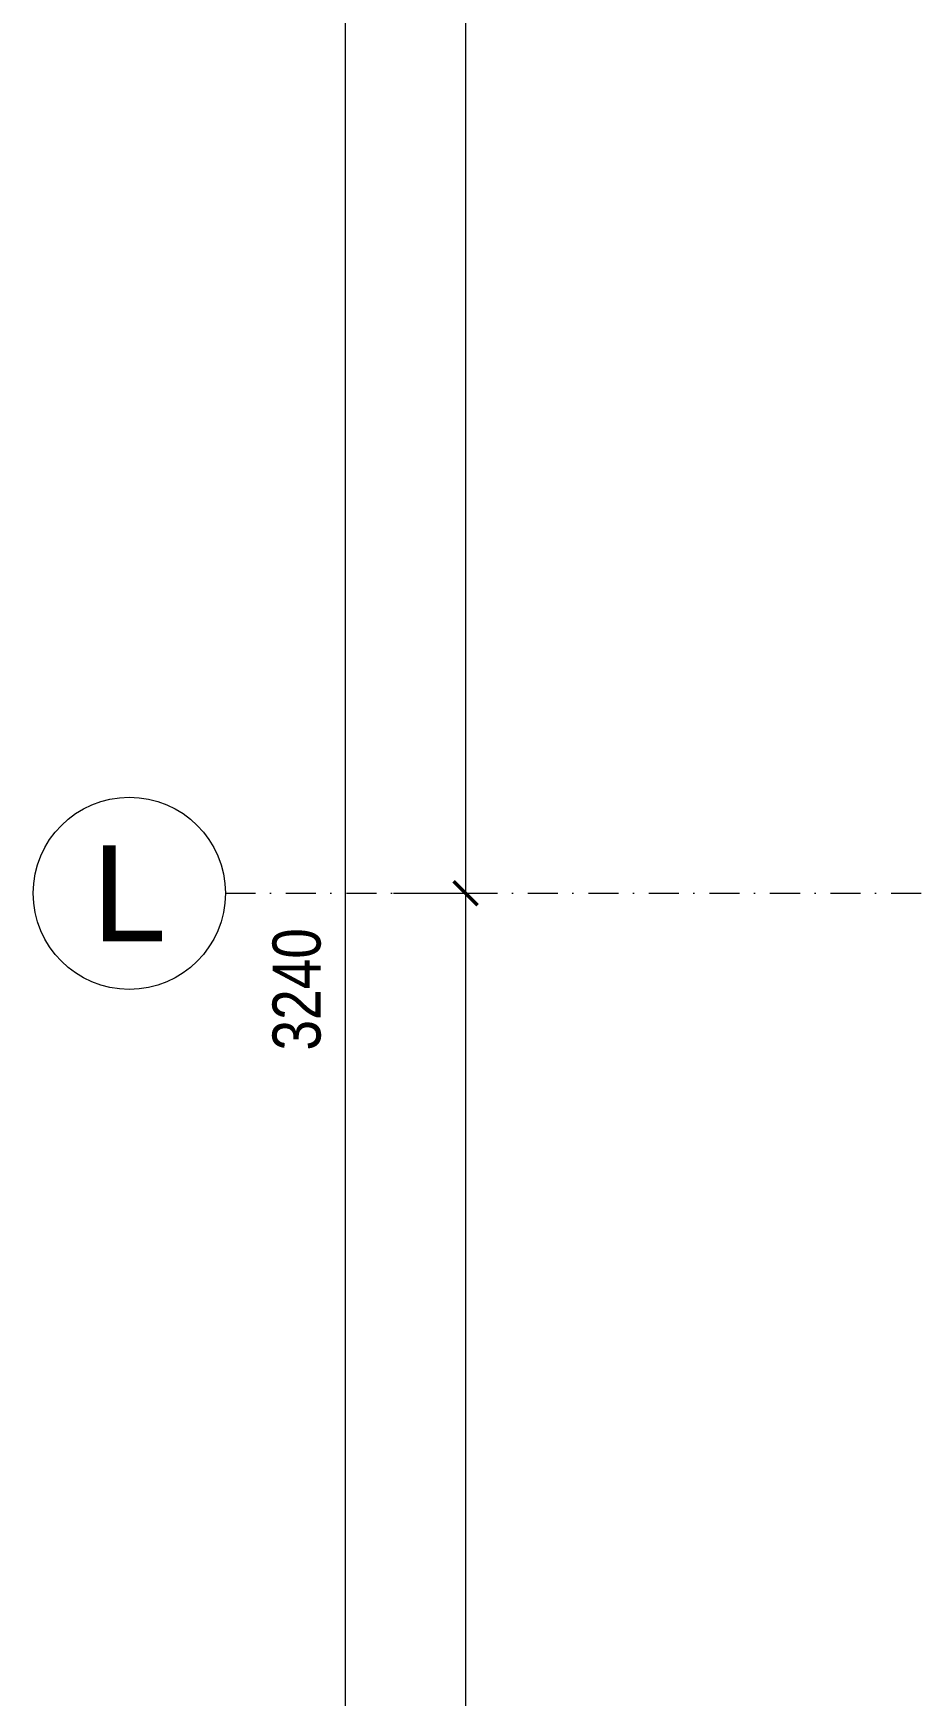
# Model space of a CAD drawing. Extents: x -1701 to 23780, y -363 to 7742.
# Drawn here: x 6787.5 to 6971.2, y 1817.9 to 2164.1 of the extents above; entities that cross this region are included whole.
import ezdxf
from ezdxf.enums import TextEntityAlignment as Align

# ---------------------------------------------------------------- set-up
doc = ezdxf.new("R2010")
doc.units = 0
doc.header["$LTSCALE"] = 25
doc.header["$MEASUREMENT"] = 0
doc.header["$PDMODE"] = 1
doc.linetypes.add('Audi$0$DASHDOT2', pattern=[0.5, 0.25, -0.125, 0, -0.125])
doc.layers.get('0').update_dxf_attribs({"color": 9, "lineweight": 9})
doc.layers.get('Defpoints').update_dxf_attribs({"color": 9, "lineweight": 9})
doc.layers.add('Audi$0$24', color=8, linetype='Audi$0$DASHDOT2', lineweight=9)
doc.layers.add('Audi$0$25', color=8, linetype='Continuous', lineweight=9)
doc.styles.add('Audi$0$Arial', font='arial.ttf', dxfattribs={"height": 2.5})
doc.styles.add('Audi$0$MuuM_TEXT-STANDART', font='ARIALN.TTF')
doc.dimstyles.new('Audi$0$MuuM_DIM50', dxfattribs={"dimscale": 5, "dimtxt": 2, "dimasz": 1, "dimexe": 1, "dimexo": 1, "dimgap": 1, "dimtad": 1, "dimdec": 1, "dimrnd": 0.5, "dimdsep": 46, "dimtxsty": 'Audi$0$MuuM_TEXT-STANDART', "dimblk": 'Audi$0$_ArchTick', "dimcen": 0, "dimdle": 0.15, "dimclrd": 256, "dimclre": 256, "dimclrt": 256, "dimadec": 0, "dimazin": 0, "dimtfac": 5, "dimtdec": 1, "dimtix": 1, "dimtmove": 2, "dimatfit": 3, "dimldrblk": 'Audi$0$_Dot', "dimfxl": 3, "dimfxlon": 1, "dimtolj": 1, "dimlwd": -1, "dimlwe": -1, "dimarcsym": 0})

# ---------------------------------------------------------------- blocks, each defined once
blk = doc.blocks.new('Audi$0$0_aks')
at = {"linetype": 'Continuous'}
blk.add_circle((0, 0), 2, dxfattribs=at)
at = {"style": 'Audi$0$Arial'}
blk.add_attdef('AKS', text='', height=2, dxfattribs=at).set_placement((0, 0), align=Align.MIDDLE_CENTER)
blk = doc.blocks.new('Audi$0$_ArchTick')
at = {"color": 0, "linetype": 'ByBlock', "const_width": 0.15}
blk.add_lwpolyline([(-0.5, -0.5), (0.5, 0.5)], dxfattribs=at)
blk = doc.blocks.new('*D4840')
at = {"layer": 'Audi$0$25', "transparency": 16777216}
for p, q in [((6837.5, 3585), (6857.5, 3585)), ((6852.5, 344.25), (6852.5, 3585.75)), ((6837.5, 345), (6857.5, 345))]:
    blk.add_line(p, q, dxfattribs=at)
at = {"layer": 'Defpoints', "color": 0, "transparency": 16777216}
for p in [(6827.5, 3585), (6852.5, 3585), (6827.5, 345)]:
    blk.add_point(p, dxfattribs=at)
at = {"layer": 'Audi$0$25', "transparency": 16777216, "xscale": 5, "yscale": 5, "zscale": 5}
for p, rotation in [((6852.5, 3585), 90), ((6852.5, 345), 270)]:
    blk.add_blockref('Audi$0$_ArchTick', p, dxfattribs=dict(at, rotation=rotation))
at = {"layer": 'Audi$0$25', "transparency": 16777216, "insert": (6842.39, 1965), "char_height": 10, "attachment_point": 5, "rotation": 90, "style": 'Audi$0$MuuM_TEXT-STANDART'}
blk.add_mtext('\\A1;3240', dxfattribs=at)
blk = doc.blocks.new('Audi$0$_Dot')
at = {"color": 0, "linetype": 'ByBlock', "lineweight": -2}
blk.add_line((-0.5, 0), (-1, 0), dxfattribs=at)
at = {"color": 0, "linetype": 'ByBlock', "const_width": 0.5}
blk.add_lwpolyline([(-0.25, 0, 1), (0.25, 0, 1)], format="xyb", close=True, dxfattribs=at)
blk = doc.blocks.new('*D4843')
at = {"layer": 'Audi$0$25', "transparency": 16777216}
for p, q in [((6862.5, 2405), (6882.5, 2405)), ((6877.5, 2405.75), (6877.5, 1984.25)), ((6862.5, 1985), (6882.5, 1985))]:
    blk.add_line(p, q, dxfattribs=at)
at = {"layer": 'Defpoints', "color": 0, "transparency": 16777216}
for p in [(6827.5, 2405), (6827.5, 1985), (6877.5, 1985)]:
    blk.add_point(p, dxfattribs=at)
at = {"layer": 'Audi$0$25', "transparency": 16777216, "xscale": 5, "yscale": 5, "zscale": 5}
for p, rotation in [((6877.5, 2405), 90), ((6877.5, 1985), 270)]:
    blk.add_blockref('Audi$0$_ArchTick', p, dxfattribs=dict(at, rotation=rotation))
at = {"layer": 'Audi$0$25', "transparency": 16777216, "insert": (6867.39, 2195), "char_height": 10, "attachment_point": 5, "rotation": 90, "style": 'Audi$0$MuuM_TEXT-STANDART'}
blk.add_mtext('\\A1;420', dxfattribs=at)
blk = doc.blocks.new('*D4844')
at = {"layer": 'Audi$0$25', "transparency": 16777216}
for p, q in [((6862.5, 1985), (6882.5, 1985)), ((6877.5, 1985.75), (6877.5, 1184.25)), ((6862.5, 1185), (6882.5, 1185))]:
    blk.add_line(p, q, dxfattribs=at)
at = {"layer": 'Defpoints', "color": 0, "transparency": 16777216}
for p in [(6827.5, 1985), (6827.5, 1185), (6877.5, 1185)]:
    blk.add_point(p, dxfattribs=at)
at = {"layer": 'Audi$0$25', "transparency": 16777216, "xscale": 5, "yscale": 5, "zscale": 5}
for p, rotation in [((6877.5, 1985), 90), ((6877.5, 1185), 270)]:
    blk.add_blockref('Audi$0$_ArchTick', p, dxfattribs=dict(at, rotation=rotation))
at = {"layer": 'Audi$0$25', "transparency": 16777216, "insert": (6867.39, 1585), "char_height": 10, "attachment_point": 5, "rotation": 90, "style": 'Audi$0$MuuM_TEXT-STANDART'}
blk.add_mtext('\\A1;800', dxfattribs=at)
blk = doc.blocks.new('Audi')
at = {"layer": 'Audi$0$24'}
blk.add_lwpolyline([(6827.5, 1985), (11027.5, 1985)], dxfattribs=at)
at = {"layer": 'Audi$0$24', "xscale": 10, "yscale": 10, "zscale": 10}
blk.add_blockref('Audi$0$0_aks', (6807.5, 1985), dxfattribs=at).add_auto_attribs({'AKS': 'L'})
at = {"layer": 'Audi$0$25'}
for base, p1, p2, picture, middle in [((6852.5, 3585), (6827.5, 345), (6827.5, 3585), '*D4840', (6842.39, 1965)), ((6877.5, 1985), (6827.5, 2405), (6827.5, 1985), '*D4843', (6867.39, 2195)), ((6877.5, 1185), (6827.5, 1985), (6827.5, 1185), '*D4844', (6867.39, 1585))]:
    dim = blk.add_linear_dim(base=base, p1=p1, p2=p2, angle=90, dimstyle='Audi$0$MuuM_DIM50', dxfattribs=at)
    dim.commit()
    dim.dimension.update_dxf_attribs({"geometry": picture, "text_midpoint": middle})

msp = doc.modelspace()

# ---------------------------------------------------------------- block references
at = {"color": 6}
msp.add_blockref('Audi', (0, 0), dxfattribs=at)

doc.saveas('drawing.dxf')
